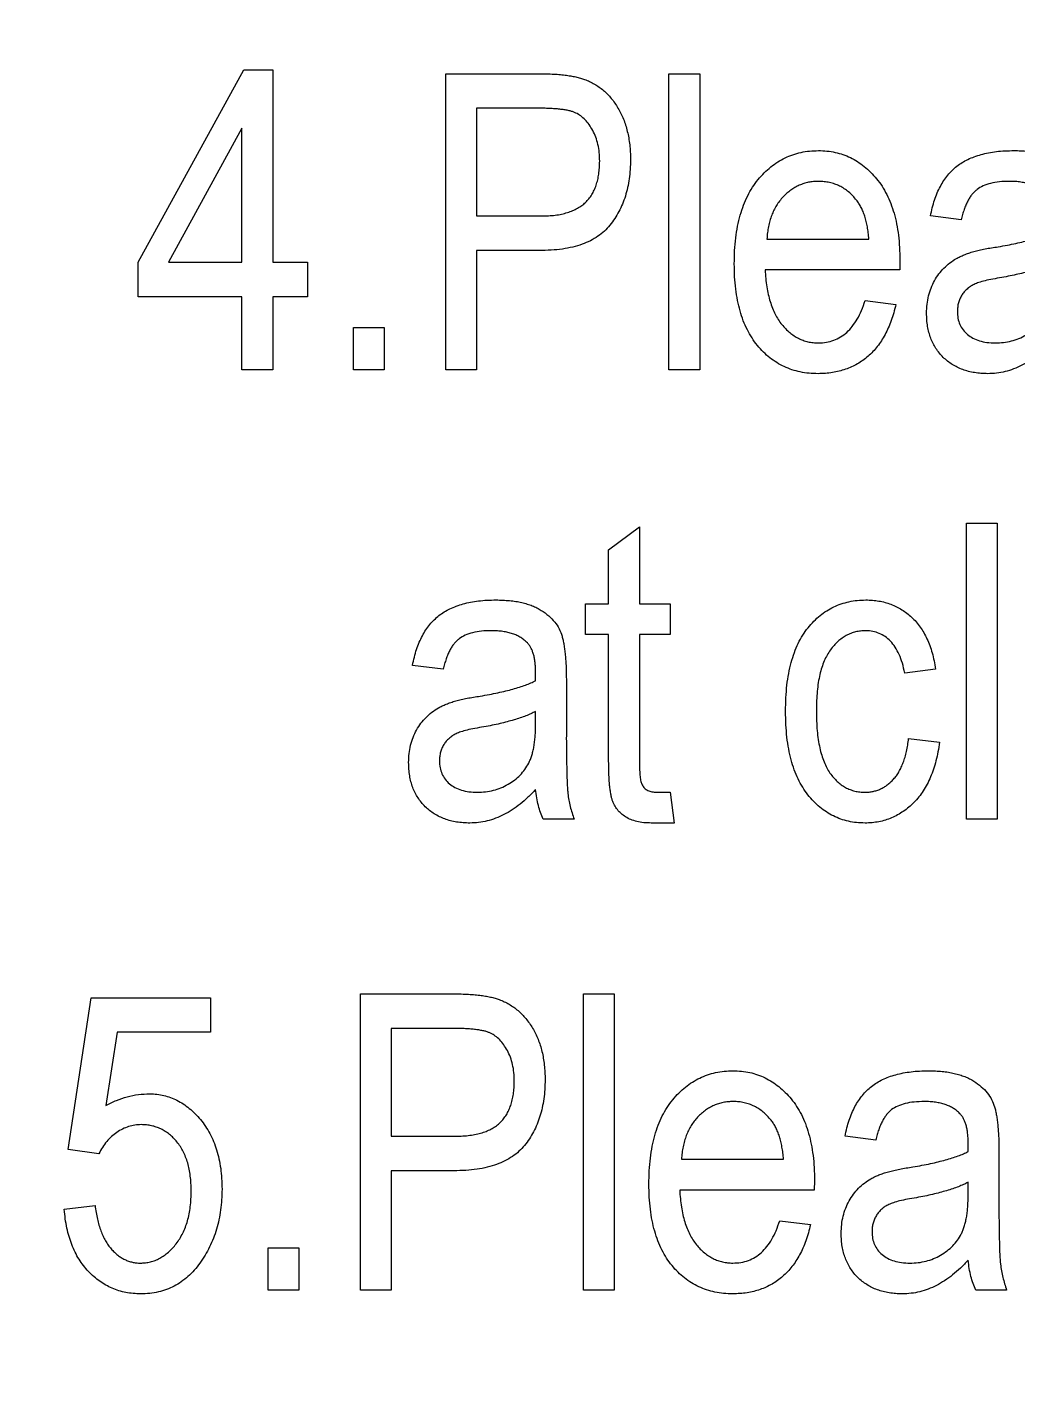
# Model space of a CAD drawing. Header units: millimetres. Extents: x -34 to 34, y -34 to 34.
# Drawn here: x -23.43 to -17.41, y -9.38 to -1.17 of the extents above; entities that cross this region are included whole.
import ezdxf

# ---------------------------------------------------------------- set-up
doc = ezdxf.new("R2010")
doc.units = ezdxf.units.MM

msp = doc.modelspace()

# ---------------------------------------------------------------- linework, layer by layer
at = {"color": 7, "linetype": 'Continuous', "lineweight": 25}
for p, q in [((-22.7523, -2.5999), (-22.1113, -1.4325)), ((-22.1113, -1.4325), (-21.9351, -1.4325)), ((-21.9351, -1.4325), (-21.9351, -2.5999)), ((-20.8844, -3.2537), (-20.8844, -1.4558)), ((-20.8844, -1.4558), (-20.3306, -1.4558)), ((-19.5302, -3.2537), (-19.5302, -1.4558)), ((-19.5302, -1.4558), (-19.3434, -1.4558)), ((-19.3434, -1.4558), (-19.3434, -3.2537)), ((-20.3102, -1.666), (-20.6976, -1.666)), ((-20.6976, -1.666), (-20.6976, -2.3197)), ((-22.1219, -1.7875), (-22.568, -2.5999)), ((-22.1219, -2.5999), (-22.1219, -1.7875)), ((-20.6976, -2.3197), (-20.3065, -2.3197)), ((-17.7557, -2.3431), (-17.9425, -2.3197)), ((-18.9352, -2.4598), (-18.3161, -2.4598)), ((-20.3182, -2.5299), (-20.6976, -2.5299)), ((-20.6976, -2.5299), (-20.6976, -3.2537)), ((-22.7523, -2.81), (-22.7523, -2.5999)), ((-22.568, -2.5999), (-22.1219, -2.5999)), ((-21.9351, -2.5999), (-21.7249, -2.5999)), ((-21.7249, -2.5999), (-21.7249, -2.81)), ((-18.1282, -2.589), (-18.1293, -2.6466)), ((-18.1293, -2.6466), (-18.9465, -2.6466)), ((-22.1219, -2.81), (-22.7523, -2.81)), ((-22.1219, -3.2537), (-22.1219, -2.81)), ((-21.7249, -2.81), (-21.9351, -2.81)), ((-21.9351, -2.81), (-21.9351, -3.2537)), ((-18.3394, -2.8334), (-18.1526, -2.8567)), ((-21.4448, -3.2537), (-21.4448, -2.9968)), ((-21.4448, -2.9968), (-21.258, -2.9968)), ((-21.258, -2.9968), (-21.258, -3.2537)), ((-21.9351, -3.2537), (-22.1219, -3.2537)), ((-21.258, -3.2537), (-21.4448, -3.2537)), ((-20.6976, -3.2537), (-20.8844, -3.2537)), ((-19.3434, -3.2537), (-19.5302, -3.2537)), ((-17.7246, -5.9815), (-17.7246, -4.1836)), ((-17.7246, -4.1836), (-17.5378, -4.1836)), ((-17.5378, -4.1836), (-17.5378, -5.9815)), ((-19.896, -4.3471), (-19.7092, -4.207)), ((-19.7092, -4.207), (-19.7092, -4.6739)), ((-19.896, -4.6739), (-19.896, -4.3471)), ((-20.0361, -4.8607), (-20.0361, -4.6739)), ((-20.0361, -4.6739), (-19.896, -4.6739)), ((-19.7092, -4.6739), (-19.5224, -4.6739)), ((-19.5224, -4.6739), (-19.5224, -4.8607)), ((-19.896, -4.8607), (-20.0361, -4.8607)), ((-19.896, -5.6075), (-19.896, -4.8607)), ((-19.5224, -4.8607), (-19.7092, -4.8607)), ((-19.7092, -4.8607), (-19.7092, -5.6349)), ((-20.9, -5.0709), (-21.0868, -5.0475)), ((-20.3396, -5.1409), (-20.3396, -5.0877)), ((-17.9114, -5.0709), (-18.0982, -5.0942)), ((-20.1528, -5.142), (-20.1528, -5.4361)), ((-20.3396, -5.4054), (-20.3396, -5.3277)), ((-18.0748, -5.4911), (-17.8881, -5.5145)), ((-19.6038, -5.818), (-19.5224, -5.818)), ((-19.5224, -5.818), (-19.4991, -6.0048)), ((-20.1062, -5.9815), (-20.2929, -5.9815)), ((-17.5378, -5.9815), (-17.7246, -5.9815)), ((-19.4991, -6.0048), (-19.6374, -6.0048)), ((-21.4027, -8.8396), (-21.4027, -7.0418)), ((-21.4027, -7.0418), (-20.8489, -7.0418)), ((-20.0485, -8.8396), (-20.0485, -7.0418)), ((-20.0485, -7.0418), (-19.8617, -7.0418)), ((-19.8617, -7.0418), (-19.8617, -8.8396)), ((-23.1772, -7.9863), (-23.0371, -7.0651)), ((-23.0371, -7.0651), (-22.3133, -7.0651)), ((-22.3133, -7.0651), (-22.3133, -7.2752)), ((-22.8806, -7.2752), (-22.948, -7.7192)), ((-22.3133, -7.2752), (-22.8806, -7.2752)), ((-20.8285, -7.2519), (-21.2159, -7.2519)), ((-21.2159, -7.2519), (-21.2159, -7.9057)), ((-21.2159, -7.9057), (-20.8248, -7.9057)), ((-18.274, -7.929), (-18.4608, -7.9057)), ((-17.7136, -7.999), (-17.7136, -7.9458)), ((-22.9904, -8.0129), (-23.1772, -7.9863)), ((-17.5269, -8.0001), (-17.5269, -8.2942)), ((-20.8365, -8.1158), (-21.2159, -8.1158)), ((-21.2159, -8.1158), (-21.2159, -8.8396)), ((-19.4535, -8.0457), (-18.8344, -8.0457)), ((-18.6465, -8.1749), (-18.6476, -8.2325)), ((-17.7136, -8.2635), (-17.7136, -8.1858)), ((-18.6476, -8.2325), (-19.4648, -8.2325)), ((-23.2005, -8.3493), (-23.0137, -8.3259)), ((-18.8577, -8.4193), (-18.6709, -8.4427)), ((-21.963, -8.8396), (-21.963, -8.5828)), ((-21.963, -8.5828), (-21.7763, -8.5828)), ((-21.7763, -8.5828), (-21.7763, -8.8396)), ((-21.7763, -8.8396), (-21.963, -8.8396)), ((-21.2159, -8.8396), (-21.4027, -8.8396)), ((-19.8617, -8.8396), (-20.0485, -8.8396)), ((-17.4802, -8.8396), (-17.6669, -8.8396))]:
    msp.add_line(p, q, dxfattribs=at)
at = {"color": 7, "linetype": 'Continuous'}
msp.add_circle((0, 0), 34, dxfattribs=at)
at = {"color": 7, "linetype": 'Continuous', "lineweight": 25}
for points, knots in [([(-20.3306, -1.4558), (-20.3148, -1.4558), (-20.2844, -1.4558), (-20.2404, -1.4579), (-20.1994, -1.4601), (-20.1618, -1.4643), (-20.1273, -1.4689), (-20.096, -1.4746), (-20.0681, -1.4819), (-20.0506, -1.4877), (-20.0424, -1.4905)], [0, 0, 0, 0, 0.162643, 0.312901, 0.453294, 0.58413, 0.70285, 0.811058, 0.910586, 1, 1, 1, 1]), ([(-20.0424, -1.4905), (-20.032, -1.4945), (-20.0111, -1.5026), (-19.9818, -1.5185), (-19.9538, -1.5365), (-19.9274, -1.5569), (-19.9029, -1.5801), (-19.8798, -1.6056), (-19.8587, -1.634), (-19.8391, -1.6645), (-19.821, -1.6969), (-19.806, -1.7317), (-19.7925, -1.768), (-19.7823, -1.8063), (-19.7736, -1.8463), (-19.7681, -1.8881), (-19.7641, -1.9318), (-19.7638, -1.9616), (-19.7637, -1.9768)], [0, 0, 0, 0, 0.056072, 0.112012, 0.167171, 0.222811, 0.27891, 0.336355, 0.395158, 0.456072, 0.518045, 0.581404, 0.645662, 0.712108, 0.780061, 0.850885, 0.92373, 1, 1, 1, 1]), ([(-19.9505, -1.9866), (-19.9509, -1.9691), (-19.9517, -1.9351), (-19.96, -1.8863), (-19.9728, -1.8412), (-19.9916, -1.8009), (-20.0136, -1.7655), (-20.0377, -1.7352), (-20.0646, -1.7114), (-20.0896, -1.6966), (-20.1116, -1.6872), (-20.1312, -1.6815), (-20.1538, -1.6769), (-20.1794, -1.673), (-20.2078, -1.6696), (-20.2393, -1.6677), (-20.2737, -1.666), (-20.2976, -1.666), (-20.3102, -1.666)], [0, 0, 0, 0, 0.09377, 0.18145, 0.264182, 0.343634, 0.418713, 0.486671, 0.549814, 0.609602, 0.641373, 0.677381, 0.718583, 0.764671, 0.815739, 0.871811, 0.933005, 1, 1, 1, 1]), ([(-19.1333, -2.6108), (-19.1329, -2.5837), (-19.1322, -2.5309), (-19.1251, -2.4543), (-19.114, -2.3826), (-19.0985, -2.3159), (-19.0779, -2.2543), (-19.0532, -2.1975), (-19.0239, -2.1455), (-18.99, -2.0988), (-18.9524, -2.0577), (-18.9125, -2.0217), (-18.8702, -1.9909), (-18.8252, -1.9662), (-18.778, -1.9465), (-18.7282, -1.9327), (-18.6761, -1.9246), (-18.6406, -1.9234), (-18.6225, -1.9228)], [0, 0, 0, 0, 0.084514, 0.164397, 0.239575, 0.310424, 0.377514, 0.441638, 0.503055, 0.562996, 0.620921, 0.676452, 0.730182, 0.783428, 0.835913, 0.88941, 0.943848, 1, 1, 1, 1]), ([(-18.6225, -1.9228), (-18.6052, -1.9233), (-18.5712, -1.9241), (-18.5212, -1.9324), (-18.4735, -1.946), (-18.4279, -1.9647), (-18.3846, -1.9888), (-18.3439, -2.0189), (-18.305, -2.0537), (-18.2686, -2.0938), (-18.2354, -2.139), (-18.2064, -2.1892), (-18.1825, -2.2445), (-18.1622, -2.3041), (-18.1473, -2.3686), (-18.1358, -2.4378), (-18.1294, -2.5119), (-18.1286, -2.5628), (-18.1282, -2.589)], [0, 0, 0, 0, 0.05571, 0.109694, 0.162658, 0.215196, 0.268175, 0.32202, 0.377796, 0.436048, 0.496318, 0.558287, 0.622502, 0.689912, 0.760814, 0.835862, 0.91572, 1, 1, 1, 1]), ([(-17.9425, -2.3197), (-17.9389, -2.303), (-17.9319, -2.2705), (-17.9186, -2.2236), (-17.9021, -2.1804), (-17.8833, -2.1407), (-17.8619, -2.1045), (-17.8383, -2.0717), (-17.8114, -2.043), (-17.7824, -2.017), (-17.7502, -1.9945), (-17.7148, -1.9752), (-17.676, -1.9593), (-17.6344, -1.9456), (-17.5893, -1.9357), (-17.5411, -1.9279), (-17.4895, -1.9236), (-17.454, -1.9231), (-17.4358, -1.9228)], [0, 0, 0, 0, 0.0716716, 0.1396575, 0.2040967, 0.2657188, 0.3238246, 0.3800588, 0.4349433, 0.4888007, 0.5430171, 0.5994176, 0.6575078, 0.7186634, 0.7830298, 0.8512299, 0.9234352, 1, 1, 1, 1]), ([(-17.4358, -1.9228), (-17.4215, -1.923), (-17.3939, -1.9235), (-17.3536, -1.9265), (-17.3157, -1.931), (-17.28, -1.9379), (-17.2469, -1.9472), (-17.2157, -1.9575), (-17.1871, -1.9703), (-17.1533, -1.9901), (-17.116, -2.0175), (-17.0787, -2.0547), (-17.0513, -2.0967), (-17.0363, -2.1348), (-17.0283, -2.1677), (-17.0227, -2.1949), (-17.0185, -2.2251), (-17.0149, -2.2578), (-17.012, -2.2932), (-17.0098, -2.3311), (-17.0088, -2.3718), (-17.0086, -2.3997), (-17.0086, -2.4142)], [0, 0, 0, 0, 0.055824, 0.108429, 0.15842, 0.205566, 0.250578, 0.293416, 0.334193, 0.373299, 0.446944, 0.515076, 0.578842, 0.641994, 0.674963, 0.711445, 0.750973, 0.794165, 0.840588, 0.890275, 0.943238, 1, 1, 1, 1]), ([(-19.7637, -1.9768), (-19.764, -1.9968), (-19.7646, -2.0358), (-19.7705, -2.0929), (-19.7804, -2.147), (-19.7938, -2.1984), (-19.8113, -2.2471), (-19.8329, -2.2928), (-19.8583, -2.3358), (-19.8872, -2.3762), (-19.9214, -2.4129), (-19.9617, -2.4443), (-20.0072, -2.4712), (-20.0587, -2.4925), (-20.1154, -2.5098), (-20.1781, -2.5215), (-20.2463, -2.5283), (-20.2936, -2.5293), (-20.3182, -2.5299)], [0, 0, 0, 0, 0.0666329, 0.1303182, 0.1914144, 0.2502217, 0.3076442, 0.3637784, 0.4189405, 0.4741774, 0.5293395, 0.5857244, 0.6441603, 0.7054842, 0.7712613, 0.8419873, 0.9179167, 1, 1, 1, 1]), ([(-20.3065, -2.3197), (-20.2917, -2.3194), (-20.2629, -2.3187), (-20.2212, -2.3153), (-20.1825, -2.3087), (-20.147, -2.2997), (-20.1146, -2.288), (-20.0852, -2.2739), (-20.0591, -2.2569), (-20.0357, -2.2375), (-20.0157, -2.2149), (-19.9978, -2.1904), (-19.9833, -2.1626), (-19.9714, -2.1323), (-19.9617, -2.0997), (-19.9554, -2.0643), (-19.9513, -2.0264), (-19.9508, -2.0002), (-19.9505, -1.9866)], [0, 0, 0, 0, 0.079332, 0.153706, 0.223583, 0.288684, 0.34954, 0.407382, 0.462364, 0.51587, 0.56925, 0.622815, 0.678057, 0.736107, 0.796367, 0.859845, 0.927813, 1, 1, 1, 1]), ([(-18.6218, -2.1096), (-18.6321, -2.1099), (-18.6526, -2.1104), (-18.6826, -2.1147), (-18.7113, -2.1228), (-18.7392, -2.1326), (-18.7654, -2.1465), (-18.791, -2.1625), (-18.815, -2.1821), (-18.8379, -2.2042), (-18.859, -2.2288), (-18.8773, -2.2558), (-18.8934, -2.2846), (-18.9071, -2.3156), (-18.9179, -2.3488), (-18.9261, -2.3841), (-18.9326, -2.4212), (-18.9343, -2.4468), (-18.9352, -2.4598)], [0, 0, 0, 0, 0.059496, 0.117439, 0.173917, 0.230546, 0.287144, 0.344361, 0.403544, 0.464857, 0.527346, 0.58921, 0.652435, 0.71661, 0.783604, 0.852624, 0.924924, 1, 1, 1, 1]), ([(-18.3912, -2.2234), (-18.3989, -2.2144), (-18.4138, -2.1967), (-18.4386, -2.1731), (-18.4656, -2.1538), (-18.4937, -2.1374), (-18.5236, -2.1251), (-18.5548, -2.1157), (-18.5878, -2.1107), (-18.6104, -2.11), (-18.6218, -2.1096)], [0, 0, 0, 0, 0.132804, 0.260544, 0.383948, 0.505265, 0.625434, 0.746635, 0.871231, 1, 1, 1, 1]), ([(-17.462, -2.1096), (-17.4828, -2.11), (-17.5215, -2.1107), (-17.5756, -2.1204), (-17.6219, -2.1351), (-17.6545, -2.1537), (-17.6761, -2.1724), (-17.691, -2.1887), (-17.7045, -2.208), (-17.7169, -2.2298), (-17.7287, -2.2541), (-17.7386, -2.2814), (-17.7483, -2.3111), (-17.7532, -2.3322), (-17.7557, -2.3431)], [0, 0, 0, 0, 0.1482586, 0.2774468, 0.3923224, 0.4942203, 0.5436381, 0.5966708, 0.6522673, 0.7115884, 0.7762706, 0.8451957, 0.9201345, 1, 1, 1, 1]), ([(-17.2453, -2.1833), (-17.2514, -2.1774), (-17.2636, -2.1655), (-17.2851, -2.1506), (-17.3089, -2.1378), (-17.3349, -2.1272), (-17.3633, -2.1191), (-17.3942, -2.114), (-17.4273, -2.11), (-17.4502, -2.1097), (-17.462, -2.1096)], [0, 0, 0, 0, 0.107542, 0.217679, 0.332152, 0.451075, 0.575251, 0.707563, 0.849518, 1, 1, 1, 1]), ([(-18.3161, -2.4598), (-18.3173, -2.447), (-18.3196, -2.4222), (-18.3252, -2.3863), (-18.3318, -2.3529), (-18.3408, -2.322), (-18.3508, -2.2936), (-18.3627, -2.2678), (-18.3755, -2.2442), (-18.3861, -2.2302), (-18.3912, -2.2234)], [0, 0, 0, 0, 0.153117, 0.296903, 0.433148, 0.55985, 0.680043, 0.79167, 0.898167, 1, 1, 1, 1]), ([(-17.531, -2.5065), (-17.5125, -2.5033), (-17.4767, -2.4972), (-17.4253, -2.4865), (-17.3776, -2.4757), (-17.3339, -2.464), (-17.2936, -2.4524), (-17.2574, -2.44), (-17.2246, -2.4275), (-17.2048, -2.4178), (-17.1954, -2.4131)], [0, 0, 0, 0, 0.161132, 0.311379, 0.450631, 0.581265, 0.699834, 0.810076, 0.909893, 1, 1, 1, 1]), ([(-17.9659, -2.91), (-17.9654, -2.8918), (-17.9644, -2.8565), (-17.9549, -2.8052), (-17.9401, -2.7569), (-17.9187, -2.7122), (-17.8922, -2.6716), (-17.8612, -2.6352), (-17.8255, -2.6037), (-17.7921, -2.5813), (-17.7625, -2.5657), (-17.7373, -2.5549), (-17.7095, -2.5447), (-17.6791, -2.5351), (-17.6459, -2.527), (-17.61, -2.5193), (-17.5715, -2.5124), (-17.5447, -2.5085), (-17.531, -2.5065)], [0, 0, 0, 0, 0.082234, 0.160067, 0.235715, 0.310162, 0.38384, 0.454974, 0.526416, 0.598714, 0.636677, 0.678142, 0.722779, 0.770713, 0.82244, 0.877675, 0.937024, 1, 1, 1, 1]), ([(-18.6244, -3.277), (-18.6429, -3.2766), (-18.6792, -3.2757), (-18.7324, -3.2674), (-18.783, -3.2541), (-18.8305, -3.2347), (-18.8755, -3.2107), (-18.918, -3.1812), (-18.9573, -3.146), (-18.994, -3.1058), (-19.0269, -3.0604), (-19.0553, -3.01), (-19.0799, -2.9552), (-19.0994, -2.8953), (-19.1147, -2.8309), (-19.1255, -2.7617), (-19.1321, -2.6878), (-19.1329, -2.637), (-19.1333, -2.6108)], [0, 0, 0, 0, 0.058734, 0.115345, 0.170494, 0.224181, 0.278063, 0.332137, 0.387914, 0.445297, 0.504439, 0.565292, 0.628705, 0.694986, 0.764829, 0.838697, 0.916978, 1, 1, 1, 1]), ([(-17.1954, -2.5999), (-17.2047, -2.6045), (-17.2241, -2.614), (-17.2552, -2.6272), (-17.2896, -2.6396), (-17.3273, -2.651), (-17.3681, -2.6629), (-17.4122, -2.6736), (-17.4594, -2.6839), (-17.4919, -2.6901), (-17.5087, -2.6933)], [0, 0, 0, 0, 0.094992, 0.197636, 0.308786, 0.428717, 0.55824, 0.696859, 0.843641, 1, 1, 1, 1]), ([(-18.9465, -2.6466), (-18.9454, -2.6644), (-18.9432, -2.6989), (-18.9364, -2.7489), (-18.9281, -2.7958), (-18.9161, -2.8389), (-18.9025, -2.8789), (-18.886, -2.9156), (-18.8672, -2.949), (-18.8454, -2.9786), (-18.8222, -3.0049), (-18.7973, -3.0276), (-18.7712, -3.0467), (-18.7441, -3.0625), (-18.7158, -3.0752), (-18.6861, -3.0839), (-18.6551, -3.0891), (-18.634, -3.0899), (-18.6233, -3.0902)], [0, 0, 0, 0, 0.087615, 0.170302, 0.248233, 0.321396, 0.390473, 0.456094, 0.518813, 0.578779, 0.636426, 0.691492, 0.744156, 0.795371, 0.845741, 0.896295, 0.947255, 1, 1, 1, 1]), ([(-17.5087, -2.6933), (-17.5274, -2.6963), (-17.5617, -2.7019), (-17.6087, -2.7114), (-17.6465, -2.7221), (-17.6765, -2.7336), (-17.7004, -2.747), (-17.7207, -2.7625), (-17.7384, -2.7804), (-17.7529, -2.801), (-17.7647, -2.8233), (-17.7733, -2.8473), (-17.7779, -2.8731), (-17.7787, -2.8908), (-17.7791, -2.8998)], [0, 0, 0, 0, 0.14934, 0.275223, 0.379381, 0.460149, 0.528661, 0.595254, 0.661259, 0.727482, 0.793768, 0.860117, 0.928629, 1, 1, 1, 1]), ([(-17.5489, -3.0902), (-17.5322, -3.0897), (-17.4992, -3.0887), (-17.4511, -3.0791), (-17.4051, -3.0643), (-17.3621, -3.043), (-17.3229, -3.0171), (-17.2885, -2.9864), (-17.2593, -2.9519), (-17.2396, -2.9195), (-17.2266, -2.8911), (-17.2182, -2.8673), (-17.2115, -2.8412), (-17.2049, -2.8131), (-17.201, -2.7824), (-17.1975, -2.7495), (-17.1959, -2.7144), (-17.1955, -2.6901), (-17.1954, -2.6776)], [0, 0, 0, 0, 0.080989, 0.159694, 0.23733, 0.314925, 0.391527, 0.46509, 0.537554, 0.610123, 0.648415, 0.689106, 0.732481, 0.779017, 0.829093, 0.882471, 0.939203, 1, 1, 1, 1]), ([(-18.1526, -2.8567), (-18.1567, -2.8736), (-18.1646, -2.9066), (-18.18, -2.9539), (-18.1974, -2.9983), (-18.2175, -3.0392), (-18.2399, -3.077), (-18.2642, -3.1119), (-18.2913, -3.1435), (-18.321, -3.1715), (-18.3524, -3.1964), (-18.3859, -3.2182), (-18.4212, -3.2364), (-18.4584, -3.251), (-18.4972, -3.2627), (-18.5379, -3.2712), (-18.5806, -3.2758), (-18.6096, -3.2766), (-18.6244, -3.277)], [0, 0, 0, 0, 0.075174, 0.14731, 0.216045, 0.281929, 0.345137, 0.40652, 0.466426, 0.525438, 0.583328, 0.640593, 0.698215, 0.755575, 0.814041, 0.873896, 0.936055, 1, 1, 1, 1]), ([(-18.6233, -3.0902), (-18.6069, -3.0895), (-18.5749, -3.0881), (-18.5289, -3.0756), (-18.4868, -3.0552), (-18.4487, -3.0266), (-18.4149, -2.9897), (-18.3854, -2.9448), (-18.3593, -2.8923), (-18.3462, -2.8536), (-18.3394, -2.8334)], [0, 0, 0, 0, 0.118665, 0.231916, 0.342835, 0.456337, 0.575618, 0.704131, 0.845043, 1, 1, 1, 1]), ([(-17.5945, -3.277), (-17.6082, -3.2768), (-17.6351, -3.2763), (-17.6744, -3.2713), (-17.7116, -3.264), (-17.7465, -3.2527), (-17.7796, -3.2391), (-17.8103, -3.2217), (-17.8391, -3.2016), (-17.8652, -3.1782), (-17.889, -3.1524), (-17.9095, -3.124), (-17.9271, -3.0937), (-17.9414, -3.061), (-17.9522, -3.0262), (-17.9604, -2.9894), (-17.9651, -2.9504), (-17.9656, -2.9236), (-17.9659, -2.91)], [0, 0, 0, 0, 0.069938, 0.136607, 0.20102, 0.262641, 0.323067, 0.382603, 0.441637, 0.501221, 0.560761, 0.619651, 0.678956, 0.739059, 0.800679, 0.864011, 0.930681, 1, 1, 1, 1]), ([(-17.7791, -2.8998), (-17.7785, -2.9136), (-17.7775, -2.9403), (-17.7649, -2.9779), (-17.7459, -3.0115), (-17.7186, -3.0399), (-17.6847, -3.0627), (-17.6443, -3.0786), (-17.5985, -3.0886), (-17.5659, -3.0897), (-17.5489, -3.0902)], [0, 0, 0, 0, 0.122874, 0.236599, 0.349183, 0.464109, 0.584274, 0.71059, 0.848047, 1, 1, 1, 1]), ([(-17.1954, -3.0734), (-17.2107, -3.0895), (-17.2404, -3.1207), (-17.2881, -3.1622), (-17.3368, -3.1975), (-17.3864, -3.2265), (-17.4371, -3.2489), (-17.4886, -3.2653), (-17.5412, -3.275), (-17.5767, -3.2763), (-17.5945, -3.277)], [0, 0, 0, 0, 0.1441924, 0.2803294, 0.40997, 0.5342777, 0.6535277, 0.7695142, 0.8843885, 1, 1, 1, 1]), ([(-21.0868, -5.0475), (-21.0832, -5.0308), (-21.0762, -4.9983), (-21.0629, -4.9514), (-21.0463, -4.9082), (-21.0276, -4.8685), (-21.0062, -4.8323), (-20.9826, -4.7995), (-20.9557, -4.7708), (-20.9267, -4.7448), (-20.8945, -4.7223), (-20.8591, -4.703), (-20.8203, -4.6871), (-20.7787, -4.6734), (-20.7335, -4.6635), (-20.6854, -4.6557), (-20.6338, -4.6514), (-20.5983, -4.6509), (-20.58, -4.6506)], [0, 0, 0, 0, 0.071672, 0.139658, 0.204097, 0.265719, 0.323825, 0.380059, 0.434943, 0.488801, 0.543017, 0.599418, 0.657508, 0.718663, 0.78303, 0.85123, 0.923435, 1, 1, 1, 1]), ([(-20.58, -4.6506), (-20.5658, -4.6508), (-20.5382, -4.6513), (-20.4979, -4.6543), (-20.4599, -4.6588), (-20.4243, -4.6657), (-20.3912, -4.675), (-20.36, -4.6853), (-20.3314, -4.6981), (-20.2975, -4.7179), (-20.2603, -4.7453), (-20.223, -4.7825), (-20.1956, -4.8245), (-20.1806, -4.8626), (-20.1726, -4.8955), (-20.167, -4.9227), (-20.1628, -4.9529), (-20.1592, -4.9856), (-20.1563, -5.021), (-20.154, -5.0589), (-20.1531, -5.0996), (-20.1529, -5.1275), (-20.1528, -5.142)], [0, 0, 0, 0, 0.055824, 0.108429, 0.15842, 0.205566, 0.250578, 0.293416, 0.334193, 0.373299, 0.446944, 0.515076, 0.578842, 0.641994, 0.674963, 0.711445, 0.750973, 0.794165, 0.840588, 0.890275, 0.943238, 1, 1, 1, 1]), ([(-18.822, -5.3266), (-18.8216, -5.2992), (-18.8207, -5.2462), (-18.8147, -5.1694), (-18.8037, -5.098), (-18.7888, -5.0318), (-18.7701, -4.9706), (-18.7468, -4.9148), (-18.7189, -4.8643), (-18.6867, -4.8194), (-18.6513, -4.7797), (-18.6136, -4.745), (-18.5731, -4.7159), (-18.5302, -4.6921), (-18.4848, -4.6733), (-18.4368, -4.6603), (-18.3867, -4.6519), (-18.3524, -4.651), (-18.335, -4.6506)], [0, 0, 0, 0, 0.087515, 0.169433, 0.246144, 0.318303, 0.38631, 0.450435, 0.51135, 0.570154, 0.626887, 0.681105, 0.733762, 0.785802, 0.837934, 0.890383, 0.944333, 1, 1, 1, 1]), ([(-18.335, -4.6506), (-18.3214, -4.6508), (-18.2948, -4.6512), (-18.2558, -4.6567), (-18.2183, -4.6644), (-18.1828, -4.6764), (-18.1485, -4.6908), (-18.1162, -4.7093), (-18.0851, -4.7305), (-18.0561, -4.7553), (-18.0288, -4.7832), (-18.0041, -4.8146), (-17.982, -4.8493), (-17.9628, -4.8872), (-17.946, -4.9285), (-17.9314, -4.9728), (-17.9197, -5.0207), (-17.9142, -5.0538), (-17.9114, -5.0709)], [0, 0, 0, 0, 0.061523, 0.121295, 0.179092, 0.235668, 0.291744, 0.348287, 0.404828, 0.462985, 0.52174, 0.582467, 0.644236, 0.708891, 0.775956, 0.847071, 0.921227, 1, 1, 1, 1]), ([(-20.6063, -4.8374), (-20.627, -4.8378), (-20.6658, -4.8385), (-20.7199, -4.8482), (-20.7661, -4.8629), (-20.7988, -4.8815), (-20.8204, -4.9002), (-20.8353, -4.9165), (-20.8488, -4.9358), (-20.8612, -4.9576), (-20.8729, -4.9819), (-20.8829, -5.0092), (-20.8926, -5.0389), (-20.8975, -5.06), (-20.9, -5.0709)], [0, 0, 0, 0, 0.148259, 0.277447, 0.392322, 0.49422, 0.543638, 0.596671, 0.652267, 0.711588, 0.776271, 0.845196, 0.920134, 1, 1, 1, 1]), ([(-20.3896, -4.9111), (-20.3957, -4.9052), (-20.4079, -4.8933), (-20.4294, -4.8784), (-20.4532, -4.8656), (-20.4792, -4.855), (-20.5076, -4.8469), (-20.5384, -4.8418), (-20.5716, -4.8378), (-20.5945, -4.8375), (-20.6063, -4.8374)], [0, 0, 0, 0, 0.107542, 0.217679, 0.332152, 0.451075, 0.575251, 0.707563, 0.849518, 1, 1, 1, 1]), ([(-18.3346, -4.8374), (-18.3452, -4.8377), (-18.3661, -4.8384), (-18.3967, -4.8441), (-18.4259, -4.8531), (-18.4537, -4.8662), (-18.48, -4.8827), (-18.5051, -4.9026), (-18.5288, -4.9263), (-18.5506, -4.954), (-18.5711, -4.985), (-18.5879, -5.0209), (-18.6032, -5.0607), (-18.6143, -5.1051), (-18.6241, -5.1534), (-18.6303, -5.2061), (-18.6344, -5.2631), (-18.6349, -5.3025), (-18.6352, -5.323)], [0, 0, 0, 0, 0.049725, 0.097853, 0.145678, 0.192905, 0.241353, 0.2909, 0.343353, 0.398158, 0.455928, 0.517432, 0.583883, 0.6553, 0.732068, 0.814875, 0.904111, 1, 1, 1, 1]), ([(-18.0982, -5.0942), (-18.1027, -5.0739), (-18.1113, -5.0355), (-18.1306, -4.9826), (-18.1546, -4.9377), (-18.1837, -4.9011), (-18.2164, -4.8722), (-18.2531, -4.8523), (-18.2928, -4.8396), (-18.3205, -4.8381), (-18.3346, -4.8374)], [0, 0, 0, 0, 0.163616, 0.309547, 0.441434, 0.56263, 0.675242, 0.78231, 0.889456, 1, 1, 1, 1]), ([(-20.3396, -5.0877), (-20.3397, -5.0776), (-20.3399, -5.0582), (-20.3427, -5.0303), (-20.3461, -5.0046), (-20.3514, -4.9812), (-20.3589, -4.9604), (-20.3671, -4.9415), (-20.3773, -4.9249), (-20.3856, -4.9156), (-20.3896, -4.9111)], [0, 0, 0, 0, 0.1612672, 0.3095156, 0.4468651, 0.5745484, 0.6918837, 0.8005549, 0.9035028, 1, 1, 1, 1]), ([(-20.6753, -5.2343), (-20.6568, -5.2311), (-20.621, -5.225), (-20.5696, -5.2143), (-20.5219, -5.2035), (-20.4781, -5.1918), (-20.4379, -5.1802), (-20.4016, -5.1678), (-20.3689, -5.1553), (-20.3491, -5.1456), (-20.3396, -5.1409)], [0, 0, 0, 0, 0.161132, 0.311379, 0.450631, 0.581265, 0.699834, 0.810076, 0.909893, 1, 1, 1, 1]), ([(-21.1101, -5.6378), (-21.1096, -5.6196), (-21.1087, -5.5843), (-21.0991, -5.533), (-21.0844, -5.4847), (-21.063, -5.44), (-21.0365, -5.3994), (-21.0054, -5.363), (-20.9698, -5.3315), (-20.9364, -5.3091), (-20.9067, -5.2935), (-20.8816, -5.2827), (-20.8538, -5.2725), (-20.8234, -5.2629), (-20.7902, -5.2548), (-20.7543, -5.2471), (-20.7157, -5.2402), (-20.689, -5.2363), (-20.6753, -5.2343)], [0, 0, 0, 0, 0.082234, 0.160067, 0.235715, 0.310162, 0.38384, 0.454974, 0.526416, 0.598714, 0.636677, 0.678142, 0.722779, 0.770713, 0.82244, 0.877675, 0.937024, 1, 1, 1, 1]), ([(-20.3396, -5.3277), (-20.349, -5.3323), (-20.3684, -5.3418), (-20.3995, -5.355), (-20.4338, -5.3674), (-20.4716, -5.3788), (-20.5123, -5.3907), (-20.5564, -5.4014), (-20.6037, -5.4116), (-20.6362, -5.4179), (-20.653, -5.4211)], [0, 0, 0, 0, 0.094992, 0.197636, 0.308786, 0.428717, 0.55824, 0.696859, 0.843641, 1, 1, 1, 1]), ([(-18.3397, -6.0048), (-18.3569, -6.0044), (-18.3907, -6.0035), (-18.4402, -5.9952), (-18.4874, -5.9817), (-18.5321, -5.9625), (-18.5746, -5.9384), (-18.6149, -5.9089), (-18.6523, -5.8736), (-18.6876, -5.8334), (-18.7192, -5.7877), (-18.7472, -5.737), (-18.7703, -5.681), (-18.7893, -5.6199), (-18.8042, -5.5538), (-18.8145, -5.4825), (-18.8207, -5.4062), (-18.8216, -5.3537), (-18.822, -5.3266)], [0, 0, 0, 0, 0.0550722, 0.1084307, 0.1604081, 0.2121434, 0.2642071, 0.3169518, 0.3718788, 0.4288337, 0.4882447, 0.5497028, 0.6143999, 0.6822598, 0.7546572, 0.8315638, 0.9129757, 1, 1, 1, 1]), ([(-18.6352, -5.323), (-18.6349, -5.344), (-18.6342, -5.3845), (-18.6308, -5.4431), (-18.6242, -5.4972), (-18.6152, -5.547), (-18.6037, -5.5923), (-18.5895, -5.6331), (-18.5729, -5.6694), (-18.5533, -5.7011), (-18.5317, -5.7286), (-18.5087, -5.7524), (-18.4844, -5.7729), (-18.4583, -5.7893), (-18.4308, -5.8022), (-18.4018, -5.8113), (-18.3714, -5.8171), (-18.3507, -5.8177), (-18.3401, -5.818)], [0, 0, 0, 0, 0.097839, 0.188479, 0.272774, 0.350956, 0.423362, 0.489882, 0.551603, 0.608719, 0.662672, 0.713852, 0.762427, 0.809954, 0.856748, 0.903598, 0.950729, 1, 1, 1, 1]), ([(-20.6931, -5.818), (-20.6764, -5.8175), (-20.6435, -5.8165), (-20.5953, -5.8069), (-20.5493, -5.7921), (-20.5064, -5.7708), (-20.4671, -5.7449), (-20.4328, -5.7142), (-20.4036, -5.6797), (-20.3839, -5.6473), (-20.3708, -5.6189), (-20.3624, -5.5951), (-20.3558, -5.569), (-20.3492, -5.5409), (-20.3453, -5.5102), (-20.3418, -5.4773), (-20.3401, -5.4422), (-20.3398, -5.4179), (-20.3396, -5.4054)], [0, 0, 0, 0, 0.080989, 0.159694, 0.23733, 0.314925, 0.391527, 0.46509, 0.537554, 0.610123, 0.648415, 0.689106, 0.732481, 0.779017, 0.829093, 0.882471, 0.939203, 1, 1, 1, 1]), ([(-20.653, -5.4211), (-20.6716, -5.4241), (-20.706, -5.4297), (-20.753, -5.4392), (-20.7908, -5.4499), (-20.8208, -5.4614), (-20.8447, -5.4748), (-20.8649, -5.4903), (-20.8827, -5.5082), (-20.8972, -5.5288), (-20.9089, -5.5511), (-20.9175, -5.5751), (-20.9221, -5.6009), (-20.9229, -5.6186), (-20.9233, -5.6276)], [0, 0, 0, 0, 0.14934, 0.275223, 0.379381, 0.460149, 0.528661, 0.595254, 0.661259, 0.727482, 0.793768, 0.860117, 0.928629, 1, 1, 1, 1]), ([(-20.1528, -5.4361), (-20.1529, -5.4606), (-20.1531, -5.5073), (-20.1521, -5.5738), (-20.1516, -5.6332), (-20.1503, -5.6855), (-20.1496, -5.7306), (-20.1475, -5.7685), (-20.1459, -5.7993), (-20.1418, -5.8441), (-20.1309, -5.9049), (-20.1144, -5.956), (-20.1062, -5.9815)], [0, 0, 0, 0, 0.133924, 0.254596, 0.362671, 0.4575, 0.539735, 0.608765, 0.664555, 0.707833, 0.854007, 1, 1, 1, 1]), ([(-18.3401, -5.818), (-18.3318, -5.8179), (-18.3153, -5.8176), (-18.2912, -5.8132), (-18.2677, -5.8073), (-18.2455, -5.7983), (-18.2239, -5.7874), (-18.204, -5.7732), (-18.1845, -5.7571), (-18.1658, -5.7386), (-18.1486, -5.7172), (-18.1328, -5.6931), (-18.1192, -5.6659), (-18.1067, -5.6363), (-18.0961, -5.604), (-18.0875, -5.5688), (-18.0802, -5.5309), (-18.0767, -5.5047), (-18.0748, -5.4911)], [0, 0, 0, 0, 0.053426, 0.105945, 0.157921, 0.209374, 0.260628, 0.3131, 0.367168, 0.423779, 0.482375, 0.544204, 0.609498, 0.67845, 0.751177, 0.828847, 0.911974, 1, 1, 1, 1]), ([(-17.8881, -5.5145), (-17.8908, -5.5339), (-17.8963, -5.5716), (-17.9085, -5.6262), (-17.9232, -5.6772), (-17.9413, -5.7248), (-17.9619, -5.7687), (-17.9854, -5.8094), (-18.012, -5.8463), (-18.0417, -5.8795), (-18.0732, -5.9091), (-18.1069, -5.9344), (-18.1416, -5.9564), (-18.1783, -5.974), (-18.2163, -5.9882), (-18.2562, -5.9972), (-18.2974, -6.0041), (-18.3254, -6.0046), (-18.3397, -6.0048)], [0, 0, 0, 0, 0.079902, 0.155663, 0.228083, 0.296587, 0.362986, 0.426164, 0.488029, 0.548508, 0.607519, 0.664212, 0.720412, 0.775031, 0.829998, 0.885627, 0.941864, 1, 1, 1, 1]), ([(-20.7387, -6.0048), (-20.7525, -6.0046), (-20.7794, -6.0041), (-20.8186, -5.9991), (-20.8559, -5.9918), (-20.8908, -5.9805), (-20.9239, -5.9669), (-20.9546, -5.9495), (-20.9833, -5.9294), (-21.0095, -5.906), (-21.0333, -5.8802), (-21.0537, -5.8518), (-21.0714, -5.8215), (-21.0857, -5.7888), (-21.0965, -5.754), (-21.1047, -5.7172), (-21.1094, -5.6782), (-21.1099, -5.6514), (-21.1101, -5.6378)], [0, 0, 0, 0, 0.0699376, 0.1366069, 0.2010202, 0.2626408, 0.323067, 0.3826035, 0.4416366, 0.5012213, 0.560761, 0.6196513, 0.678956, 0.7390585, 0.8006791, 0.8640112, 0.9306805, 1, 1, 1, 1]), ([(-20.9233, -5.6276), (-20.9228, -5.6414), (-20.9217, -5.6681), (-20.9092, -5.7057), (-20.8902, -5.7393), (-20.8629, -5.7677), (-20.8289, -5.7905), (-20.7886, -5.8064), (-20.7428, -5.8164), (-20.7102, -5.8175), (-20.6931, -5.818)], [0, 0, 0, 0, 0.122874, 0.236599, 0.349183, 0.464109, 0.584274, 0.71059, 0.848047, 1, 1, 1, 1]), ([(-19.6374, -6.0048), (-19.6527, -6.0045), (-19.6821, -6.004), (-19.7236, -5.9962), (-19.761, -5.9855), (-19.7932, -5.9687), (-19.8204, -5.948), (-19.8436, -5.9242), (-19.8615, -5.8962), (-19.8732, -5.8702), (-19.8798, -5.846), (-19.8839, -5.8237), (-19.8881, -5.7975), (-19.8906, -5.7671), (-19.8935, -5.7329), (-19.8946, -5.6947), (-19.8959, -5.6525), (-19.896, -5.623), (-19.896, -5.6075)], [0, 0, 0, 0, 0.082978, 0.158466, 0.227964, 0.292396, 0.353441, 0.412531, 0.471462, 0.531841, 0.565997, 0.606892, 0.654804, 0.709656, 0.771661, 0.840124, 0.916455, 1, 1, 1, 1]), ([(-19.7092, -5.6349), (-19.709, -5.6512), (-19.7087, -5.6807), (-19.7059, -5.72), (-19.7018, -5.7503), (-19.6955, -5.7664), (-19.6928, -5.7731)], [0, 0, 0, 0, 0.349051, 0.631075, 0.845143, 1, 1, 1, 1]), ([(-20.3396, -5.8012), (-20.3549, -5.8173), (-20.3847, -5.8485), (-20.4324, -5.89), (-20.4811, -5.9253), (-20.5307, -5.9543), (-20.5814, -5.9767), (-20.6329, -5.9931), (-20.6855, -6.0028), (-20.721, -6.0041), (-20.7387, -6.0048)], [0, 0, 0, 0, 0.1441924, 0.2803294, 0.40997, 0.5342777, 0.6535277, 0.7695142, 0.8843885, 1, 1, 1, 1]), ([(-20.2929, -5.9815), (-20.2987, -5.9683), (-20.3105, -5.9414), (-20.3233, -5.8977), (-20.3336, -5.8508), (-20.3376, -5.8181), (-20.3396, -5.8012)], [0, 0, 0, 0, 0.230051, 0.470725, 0.728244, 1, 1, 1, 1]), ([(-19.6928, -5.7731), (-19.6884, -5.7801), (-19.6796, -5.7939), (-19.6583, -5.8081), (-19.6327, -5.8166), (-19.6138, -5.8175), (-19.6038, -5.818)], [0, 0, 0, 0, 0.2338204, 0.4635667, 0.7133339, 1, 1, 1, 1]), ([(-20.8489, -7.0418), (-20.8331, -7.0417), (-20.8027, -7.0417), (-20.7586, -7.0439), (-20.7177, -7.0461), (-20.68, -7.0502), (-20.6456, -7.0548), (-20.6143, -7.0606), (-20.5863, -7.0678), (-20.5689, -7.0737), (-20.5607, -7.0764)], [0, 0, 0, 0, 0.162643, 0.312901, 0.453294, 0.58413, 0.70285, 0.811058, 0.910586, 1, 1, 1, 1]), ([(-20.5607, -7.0764), (-20.5502, -7.0805), (-20.5294, -7.0885), (-20.5, -7.1045), (-20.472, -7.1224), (-20.4457, -7.1428), (-20.4212, -7.1661), (-20.3981, -7.1916), (-20.3769, -7.2199), (-20.3574, -7.2504), (-20.3393, -7.2829), (-20.3243, -7.3176), (-20.3108, -7.3539), (-20.3005, -7.3922), (-20.2919, -7.4322), (-20.2864, -7.4741), (-20.2824, -7.5178), (-20.2821, -7.5475), (-20.282, -7.5627)], [0, 0, 0, 0, 0.056072, 0.112012, 0.167171, 0.222811, 0.27891, 0.336355, 0.395158, 0.456072, 0.518045, 0.581404, 0.645662, 0.712108, 0.780061, 0.850885, 0.92373, 1, 1, 1, 1]), ([(-20.4687, -7.5726), (-20.4692, -7.555), (-20.47, -7.5211), (-20.4783, -7.4722), (-20.4911, -7.4272), (-20.5099, -7.3868), (-20.5319, -7.3514), (-20.556, -7.3211), (-20.5829, -7.2974), (-20.6079, -7.2825), (-20.6299, -7.2732), (-20.6495, -7.2674), (-20.6721, -7.2629), (-20.6977, -7.2589), (-20.7261, -7.2556), (-20.7575, -7.2536), (-20.792, -7.252), (-20.8159, -7.2519), (-20.8285, -7.2519)], [0, 0, 0, 0, 0.09377, 0.18145, 0.264182, 0.343634, 0.418713, 0.486671, 0.549814, 0.609602, 0.641373, 0.677381, 0.718583, 0.764671, 0.815739, 0.871811, 0.933005, 1, 1, 1, 1]), ([(-19.6516, -8.1968), (-19.6512, -8.1696), (-19.6505, -8.1169), (-19.6434, -8.0402), (-19.6322, -7.9685), (-19.6168, -7.9018), (-19.5962, -7.8402), (-19.5715, -7.7834), (-19.5422, -7.7314), (-19.5083, -7.6848), (-19.4707, -7.6436), (-19.4308, -7.6076), (-19.3885, -7.5768), (-19.3435, -7.5522), (-19.2963, -7.5324), (-19.2465, -7.5186), (-19.1943, -7.5105), (-19.1588, -7.5093), (-19.1408, -7.5087)], [0, 0, 0, 0, 0.084514, 0.164397, 0.239575, 0.310424, 0.377514, 0.441638, 0.503055, 0.562996, 0.620921, 0.676452, 0.730182, 0.783428, 0.835913, 0.88941, 0.943848, 1, 1, 1, 1]), ([(-19.1408, -7.5087), (-19.1235, -7.5092), (-19.0894, -7.5101), (-19.0395, -7.5183), (-18.9918, -7.5319), (-18.9462, -7.5506), (-18.9029, -7.5748), (-18.8622, -7.6048), (-18.8233, -7.6396), (-18.7869, -7.6797), (-18.7537, -7.7249), (-18.7247, -7.7752), (-18.7008, -7.8304), (-18.6805, -7.89), (-18.6656, -7.9546), (-18.6541, -8.0238), (-18.6477, -8.0978), (-18.6469, -8.1487), (-18.6465, -8.1749)], [0, 0, 0, 0, 0.05571, 0.109694, 0.162658, 0.215196, 0.268175, 0.32202, 0.377796, 0.436048, 0.496318, 0.558287, 0.622502, 0.689912, 0.760814, 0.835862, 0.91572, 1, 1, 1, 1]), ([(-18.4608, -7.9057), (-18.4572, -7.889), (-18.4502, -7.8564), (-18.4369, -7.8096), (-18.4204, -7.7663), (-18.4016, -7.7266), (-18.3802, -7.6905), (-18.3566, -7.6576), (-18.3297, -7.6289), (-18.3007, -7.6029), (-18.2685, -7.5804), (-18.2331, -7.5611), (-18.1943, -7.5452), (-18.1527, -7.5315), (-18.1075, -7.5216), (-18.0594, -7.5138), (-18.0078, -7.5095), (-17.9723, -7.509), (-17.9541, -7.5087)], [0, 0, 0, 0, 0.071672, 0.139658, 0.204097, 0.265719, 0.323825, 0.380059, 0.434943, 0.488801, 0.543017, 0.599418, 0.657508, 0.718663, 0.78303, 0.85123, 0.923435, 1, 1, 1, 1]), ([(-17.9541, -7.5087), (-17.9398, -7.509), (-17.9122, -7.5094), (-17.8719, -7.5124), (-17.834, -7.5169), (-17.7983, -7.5238), (-17.7652, -7.5331), (-17.734, -7.5434), (-17.7054, -7.5562), (-17.6715, -7.576), (-17.6343, -7.6035), (-17.597, -7.6406), (-17.5696, -7.6826), (-17.5546, -7.7208), (-17.5466, -7.7536), (-17.541, -7.7809), (-17.5368, -7.811), (-17.5332, -7.8437), (-17.5303, -7.8791), (-17.528, -7.9171), (-17.5271, -7.9577), (-17.5269, -7.9857), (-17.5269, -8.0001)], [0, 0, 0, 0, 0.055824, 0.108429, 0.15842, 0.205566, 0.250578, 0.293416, 0.334193, 0.373299, 0.446944, 0.515076, 0.578842, 0.641994, 0.674963, 0.711445, 0.750973, 0.794165, 0.840588, 0.890275, 0.943238, 1, 1, 1, 1]), ([(-20.282, -7.5627), (-20.2823, -7.5827), (-20.2829, -7.6217), (-20.2888, -7.6788), (-20.2987, -7.7329), (-20.3121, -7.7844), (-20.3296, -7.833), (-20.3512, -7.8788), (-20.3766, -7.9218), (-20.4055, -7.9621), (-20.4397, -7.9988), (-20.4799, -8.0302), (-20.5255, -8.0571), (-20.5769, -8.0785), (-20.6337, -8.0957), (-20.6963, -8.1075), (-20.7646, -8.1143), (-20.8119, -8.1153), (-20.8365, -8.1158)], [0, 0, 0, 0, 0.066633, 0.130318, 0.191414, 0.250222, 0.307644, 0.363778, 0.418941, 0.474177, 0.529339, 0.585724, 0.64416, 0.705484, 0.771261, 0.841987, 0.917917, 1, 1, 1, 1]), ([(-20.8248, -7.9057), (-20.81, -7.9053), (-20.7812, -7.9047), (-20.7395, -7.9012), (-20.7008, -7.8947), (-20.6652, -7.8857), (-20.6329, -7.8739), (-20.6035, -7.8598), (-20.5773, -7.8428), (-20.554, -7.8234), (-20.534, -7.8009), (-20.5161, -7.7763), (-20.5016, -7.7485), (-20.4897, -7.7183), (-20.48, -7.6856), (-20.4737, -7.6502), (-20.4696, -7.6123), (-20.469, -7.5861), (-20.4687, -7.5726)], [0, 0, 0, 0, 0.079332, 0.153706, 0.223583, 0.288684, 0.34954, 0.407382, 0.462364, 0.51587, 0.56925, 0.622815, 0.678057, 0.736107, 0.796367, 0.859845, 0.927813, 1, 1, 1, 1]), ([(-22.948, -7.7192), (-22.927, -7.7085), (-22.8854, -7.6872), (-22.8191, -7.665), (-22.751, -7.6513), (-22.7049, -7.6497), (-22.6817, -7.6488)], [0, 0, 0, 0, 0.254405, 0.503488, 0.750493, 1, 1, 1, 1]), ([(-22.6817, -7.6488), (-22.6672, -7.6493), (-22.6384, -7.6503), (-22.596, -7.6579), (-22.5551, -7.6699), (-22.5157, -7.6873), (-22.4779, -7.7096), (-22.4413, -7.7367), (-22.4062, -7.7684), (-22.3734, -7.8053), (-22.3427, -7.8458), (-22.316, -7.8903), (-22.2932, -7.9382), (-22.2752, -7.9897), (-22.2604, -8.0442), (-22.2504, -8.1023), (-22.2446, -8.1638), (-22.2437, -8.2059), (-22.2432, -8.2274)], [0, 0, 0, 0, 0.053814, 0.106953, 0.15923, 0.211988, 0.266417, 0.321946, 0.380432, 0.441804, 0.505005, 0.5688, 0.634227, 0.701337, 0.770983, 0.843866, 0.92005, 1, 1, 1, 1]), ([(-19.1401, -7.6955), (-19.1504, -7.6958), (-19.1709, -7.6964), (-19.2009, -7.7007), (-19.2296, -7.7087), (-19.2575, -7.7186), (-19.2837, -7.7325), (-19.3093, -7.7485), (-19.3333, -7.768), (-19.3562, -7.7902), (-19.3773, -7.8147), (-19.3956, -7.8418), (-19.4117, -7.8705), (-19.4253, -7.9015), (-19.4362, -7.9347), (-19.4444, -7.97), (-19.4509, -8.0071), (-19.4526, -8.0327), (-19.4535, -8.0457)], [0, 0, 0, 0, 0.059496, 0.117439, 0.173917, 0.230546, 0.287144, 0.344361, 0.403544, 0.464857, 0.527346, 0.58921, 0.652435, 0.71661, 0.783604, 0.852624, 0.924924, 1, 1, 1, 1]), ([(-18.9095, -7.8093), (-18.9171, -7.8003), (-18.9321, -7.7826), (-18.9569, -7.759), (-18.9839, -7.7397), (-19.012, -7.7234), (-19.0419, -7.711), (-19.0731, -7.7016), (-19.1061, -7.6967), (-19.1286, -7.6959), (-19.1401, -7.6955)], [0, 0, 0, 0, 0.132804, 0.260544, 0.383948, 0.505265, 0.625434, 0.746635, 0.871231, 1, 1, 1, 1]), ([(-17.9803, -7.6955), (-18.001, -7.6959), (-18.0398, -7.6966), (-18.0939, -7.7064), (-18.1401, -7.721), (-18.1728, -7.7396), (-18.1944, -7.7583), (-18.2093, -7.7747), (-18.2228, -7.7939), (-18.2352, -7.8157), (-18.2469, -7.84), (-18.2569, -7.8674), (-18.2666, -7.8971), (-18.2715, -7.9181), (-18.274, -7.929)], [0, 0, 0, 0, 0.148259, 0.277447, 0.392322, 0.49422, 0.543638, 0.596671, 0.652267, 0.711588, 0.776271, 0.845196, 0.920134, 1, 1, 1, 1]), ([(-17.7636, -7.7692), (-17.7697, -7.7633), (-17.7819, -7.7514), (-17.8034, -7.7365), (-17.8272, -7.7238), (-17.8532, -7.7131), (-17.8816, -7.705), (-17.9124, -7.6999), (-17.9456, -7.696), (-17.9685, -7.6957), (-17.9803, -7.6955)], [0, 0, 0, 0, 0.107542, 0.217679, 0.332152, 0.451075, 0.575251, 0.707563, 0.849518, 1, 1, 1, 1]), ([(-17.7136, -7.9458), (-17.7137, -7.9357), (-17.7139, -7.9163), (-17.7167, -7.8884), (-17.7201, -7.8628), (-17.7254, -7.8394), (-17.7329, -7.8185), (-17.7412, -7.7996), (-17.7513, -7.783), (-17.7596, -7.7737), (-17.7636, -7.7692)], [0, 0, 0, 0, 0.161267, 0.309516, 0.446865, 0.574548, 0.691884, 0.800555, 0.903503, 1, 1, 1, 1]), ([(-22.7339, -7.8356), (-22.7468, -7.8362), (-22.7726, -7.8373), (-22.8108, -7.8464), (-22.8474, -7.8616), (-22.8824, -7.882), (-22.915, -7.9075), (-22.9439, -7.9383), (-22.9698, -7.9734), (-22.9834, -7.9996), (-22.9904, -8.0129)], [0, 0, 0, 0, 0.117922, 0.235243, 0.355137, 0.478426, 0.604034, 0.731147, 0.862946, 1, 1, 1, 1]), ([(-22.43, -8.2376), (-22.4303, -8.2222), (-22.4309, -8.1921), (-22.435, -8.1482), (-22.4413, -8.1069), (-22.4508, -8.0683), (-22.4634, -8.0326), (-22.4777, -7.9991), (-22.4954, -7.9685), (-22.5159, -7.941), (-22.5379, -7.9161), (-22.5619, -7.8948), (-22.5871, -7.8766), (-22.6136, -7.8611), (-22.6419, -7.8502), (-22.6712, -7.8414), (-22.7021, -7.8368), (-22.7232, -7.836), (-22.7339, -7.8356)], [0, 0, 0, 0, 0.082003, 0.159772, 0.233618, 0.303428, 0.370373, 0.434524, 0.496402, 0.557327, 0.616283, 0.672504, 0.727497, 0.780969, 0.834539, 0.88826, 0.943116, 1, 1, 1, 1]), ([(-18.8344, -8.0457), (-18.8356, -8.033), (-18.8379, -8.0082), (-18.8435, -7.9723), (-18.8501, -7.9388), (-18.8591, -7.9079), (-18.869, -7.8795), (-18.881, -7.8537), (-18.8938, -7.8301), (-18.9044, -7.8162), (-18.9095, -7.8093)], [0, 0, 0, 0, 0.153117, 0.296903, 0.433148, 0.55985, 0.680043, 0.79167, 0.898167, 1, 1, 1, 1]), ([(-18.0493, -8.0924), (-18.0308, -8.0893), (-17.995, -8.0831), (-17.9436, -8.0724), (-17.8959, -8.0616), (-17.8521, -8.0499), (-17.8119, -8.0383), (-17.7756, -8.0259), (-17.7429, -8.0135), (-17.7231, -8.0037), (-17.7136, -7.999)], [0, 0, 0, 0, 0.161132, 0.311379, 0.450631, 0.581265, 0.699834, 0.810076, 0.909893, 1, 1, 1, 1]), ([(-18.4841, -8.4959), (-18.4837, -8.4778), (-18.4827, -8.4424), (-18.4731, -8.3911), (-18.4584, -8.3429), (-18.437, -8.2982), (-18.4105, -8.2575), (-18.3794, -8.2211), (-18.3438, -8.1896), (-18.3104, -8.1672), (-18.2807, -8.1516), (-18.2556, -8.1408), (-18.2278, -8.1307), (-18.1974, -8.1211), (-18.1642, -8.1129), (-18.1283, -8.1052), (-18.0897, -8.0983), (-18.063, -8.0944), (-18.0493, -8.0924)], [0, 0, 0, 0, 0.082234, 0.160067, 0.235715, 0.310162, 0.38384, 0.454974, 0.526416, 0.598714, 0.636677, 0.678142, 0.722779, 0.770713, 0.82244, 0.877675, 0.937024, 1, 1, 1, 1]), ([(-19.1426, -8.8629), (-19.1611, -8.8625), (-19.1975, -8.8616), (-19.2507, -8.8533), (-19.3012, -8.8401), (-19.3488, -8.8206), (-19.3938, -8.7966), (-19.4363, -8.7671), (-19.4756, -8.7319), (-19.5122, -8.6917), (-19.5451, -8.6464), (-19.5735, -8.5959), (-19.5982, -8.5411), (-19.6177, -8.4812), (-19.633, -8.4168), (-19.6437, -8.3476), (-19.6504, -8.2738), (-19.6512, -8.2229), (-19.6516, -8.1968)], [0, 0, 0, 0, 0.058734, 0.115345, 0.170494, 0.224181, 0.278063, 0.332137, 0.387914, 0.445297, 0.504439, 0.565292, 0.628705, 0.694986, 0.764829, 0.838697, 0.916978, 1, 1, 1, 1]), ([(-17.7136, -8.1858), (-17.723, -8.1904), (-17.7424, -8.2), (-17.7735, -8.2131), (-17.8078, -8.2255), (-17.8456, -8.2369), (-17.8863, -8.2488), (-17.9304, -8.2596), (-17.9777, -8.2698), (-18.0102, -8.276), (-18.027, -8.2792)], [0, 0, 0, 0, 0.094992, 0.197636, 0.308786, 0.428717, 0.55824, 0.696859, 0.843641, 1, 1, 1, 1]), ([(-22.7386, -8.6761), (-22.7283, -8.6758), (-22.7078, -8.6751), (-22.6776, -8.6694), (-22.6485, -8.6604), (-22.6207, -8.6469), (-22.5939, -8.6305), (-22.5681, -8.6102), (-22.5438, -8.5859), (-22.5205, -8.5586), (-22.4989, -8.5282), (-22.4808, -8.4943), (-22.4651, -8.4581), (-22.4518, -8.4193), (-22.4421, -8.3776), (-22.4353, -8.3333), (-22.4308, -8.2864), (-22.4303, -8.2542), (-22.43, -8.2376)], [0, 0, 0, 0, 0.052097, 0.103102, 0.153801, 0.205254, 0.257724, 0.312193, 0.369736, 0.430062, 0.492868, 0.556935, 0.622975, 0.69147, 0.76315, 0.838092, 0.916752, 1, 1, 1, 1]), ([(-22.2432, -8.2274), (-22.2437, -8.2488), (-22.2445, -8.291), (-22.2507, -8.3531), (-22.2614, -8.4128), (-22.276, -8.4703), (-22.2945, -8.5255), (-22.3176, -8.5784), (-22.3451, -8.6287), (-22.3762, -8.6764), (-22.4108, -8.7199), (-22.4486, -8.7584), (-22.4897, -8.7906), (-22.5334, -8.8172), (-22.5802, -8.8378), (-22.6298, -8.8524), (-22.6824, -8.8614), (-22.7184, -8.8624), (-22.7368, -8.8629)], [0, 0, 0, 0, 0.071521, 0.140909, 0.208148, 0.273948, 0.338678, 0.402514, 0.466303, 0.529947, 0.59236, 0.651807, 0.709655, 0.766143, 0.822514, 0.879698, 0.938588, 1, 1, 1, 1]), ([(-19.4648, -8.2325), (-19.4637, -8.2503), (-19.4615, -8.2849), (-19.4547, -8.3349), (-19.4464, -8.3817), (-19.4344, -8.4249), (-19.4207, -8.4649), (-19.4043, -8.5015), (-19.3854, -8.5349), (-19.3637, -8.5645), (-19.3404, -8.5908), (-19.3156, -8.6135), (-19.2895, -8.6327), (-19.2623, -8.6485), (-19.234, -8.6611), (-19.2043, -8.6698), (-19.1733, -8.6751), (-19.1523, -8.6758), (-19.1415, -8.6761)], [0, 0, 0, 0, 0.087615, 0.170302, 0.248233, 0.321396, 0.390473, 0.456094, 0.518813, 0.578779, 0.636426, 0.691492, 0.744156, 0.795371, 0.845741, 0.896295, 0.947255, 1, 1, 1, 1]), ([(-18.027, -8.2792), (-18.0456, -8.2823), (-18.08, -8.2878), (-18.127, -8.2974), (-18.1648, -8.3081), (-18.1948, -8.3195), (-18.2187, -8.333), (-18.2389, -8.3484), (-18.2567, -8.3664), (-18.2712, -8.3869), (-18.2829, -8.4092), (-18.2915, -8.4333), (-18.2961, -8.459), (-18.2969, -8.4767), (-18.2973, -8.4857)], [0, 0, 0, 0, 0.14934, 0.275223, 0.379381, 0.460149, 0.528661, 0.595254, 0.661259, 0.727482, 0.793768, 0.860117, 0.928629, 1, 1, 1, 1]), ([(-18.0671, -8.6761), (-18.0504, -8.6756), (-18.0175, -8.6746), (-17.9694, -8.6651), (-17.9233, -8.6503), (-17.8804, -8.6289), (-17.8411, -8.603), (-17.8068, -8.5723), (-17.7776, -8.5378), (-17.7579, -8.5054), (-17.7448, -8.477), (-17.7365, -8.4532), (-17.7298, -8.4271), (-17.7232, -8.399), (-17.7193, -8.3683), (-17.7158, -8.3355), (-17.7141, -8.3003), (-17.7138, -8.2761), (-17.7136, -8.2635)], [0, 0, 0, 0, 0.080989, 0.159694, 0.23733, 0.314925, 0.391527, 0.46509, 0.537554, 0.610123, 0.648415, 0.689106, 0.732481, 0.779017, 0.829093, 0.882471, 0.939203, 1, 1, 1, 1]), ([(-22.7368, -8.8629), (-22.7522, -8.8625), (-22.7824, -8.8616), (-22.8268, -8.8554), (-22.8693, -8.8448), (-22.9101, -8.8297), (-22.9489, -8.8102), (-22.986, -8.7868), (-23.021, -8.7588), (-23.0543, -8.7271), (-23.0849, -8.6915), (-23.1119, -8.6522), (-23.1358, -8.6097), (-23.1558, -8.5639), (-23.1721, -8.5148), (-23.1853, -8.4627), (-23.1953, -8.4072), (-23.1987, -8.3689), (-23.2005, -8.3493)], [0, 0, 0, 0, 0.059912, 0.117945, 0.174735, 0.230936, 0.287224, 0.344014, 0.402168, 0.461963, 0.523266, 0.585056, 0.64821, 0.713072, 0.780208, 0.849785, 0.923108, 1, 1, 1, 1]), ([(-23.0137, -8.3259), (-23.0118, -8.3402), (-23.0081, -8.368), (-22.9999, -8.408), (-22.9908, -8.4454), (-22.9787, -8.4797), (-22.9664, -8.5117), (-22.9512, -8.5405), (-22.9349, -8.5667), (-22.9165, -8.5896), (-22.8973, -8.6102), (-22.8768, -8.6276), (-22.8557, -8.6425), (-22.8339, -8.655), (-22.8111, -8.6646), (-22.7876, -8.6711), (-22.7634, -8.6753), (-22.7469, -8.6759), (-22.7386, -8.6761)], [0, 0, 0, 0, 0.088201, 0.171889, 0.250417, 0.324495, 0.394455, 0.460855, 0.523566, 0.583569, 0.64109, 0.696114, 0.748063, 0.799512, 0.849668, 0.899266, 0.949183, 1, 1, 1, 1]), ([(-17.5269, -8.2942), (-17.5269, -8.3187), (-17.5271, -8.3654), (-17.5261, -8.432), (-17.5256, -8.4913), (-17.5243, -8.5436), (-17.5236, -8.5887), (-17.5215, -8.6267), (-17.5199, -8.6575), (-17.5158, -8.7023), (-17.5049, -8.7631), (-17.4884, -8.8141), (-17.4802, -8.8396)], [0, 0, 0, 0, 0.133924, 0.254596, 0.362671, 0.4575, 0.539735, 0.608765, 0.664555, 0.707833, 0.854007, 1, 1, 1, 1]), ([(-18.6709, -8.4427), (-18.6749, -8.4595), (-18.6828, -8.4925), (-18.6983, -8.5399), (-18.7157, -8.5842), (-18.7358, -8.6252), (-18.7582, -8.663), (-18.7825, -8.6978), (-18.8096, -8.7294), (-18.8393, -8.7574), (-18.8707, -8.7824), (-18.9041, -8.8041), (-18.9395, -8.8223), (-18.9767, -8.8369), (-19.0155, -8.8486), (-19.0562, -8.8571), (-19.0989, -8.8617), (-19.1279, -8.8625), (-19.1426, -8.8629)], [0, 0, 0, 0, 0.075174, 0.14731, 0.216045, 0.281929, 0.345137, 0.40652, 0.466426, 0.525438, 0.583328, 0.640593, 0.698215, 0.755575, 0.814041, 0.873896, 0.936055, 1, 1, 1, 1]), ([(-19.1415, -8.6761), (-19.1252, -8.6754), (-19.0932, -8.674), (-19.0472, -8.6616), (-19.0051, -8.6411), (-18.967, -8.6125), (-18.9332, -8.5757), (-18.9037, -8.5307), (-18.8776, -8.4782), (-18.8645, -8.4396), (-18.8577, -8.4193)], [0, 0, 0, 0, 0.118665, 0.231916, 0.342835, 0.456337, 0.575618, 0.704131, 0.845043, 1, 1, 1, 1]), ([(-18.1128, -8.8629), (-18.1265, -8.8627), (-18.1534, -8.8623), (-18.1926, -8.8572), (-18.2299, -8.8499), (-18.2648, -8.8387), (-18.2979, -8.825), (-18.3286, -8.8076), (-18.3573, -8.7875), (-18.3835, -8.7641), (-18.4073, -8.7383), (-18.4277, -8.71), (-18.4454, -8.6796), (-18.4597, -8.6469), (-18.4705, -8.6121), (-18.4787, -8.5753), (-18.4834, -8.5363), (-18.4839, -8.5096), (-18.4841, -8.4959)], [0, 0, 0, 0, 0.069938, 0.136607, 0.20102, 0.262641, 0.323067, 0.382603, 0.441637, 0.501221, 0.560761, 0.619651, 0.678956, 0.739059, 0.800679, 0.864011, 0.930681, 1, 1, 1, 1]), ([(-18.2973, -8.4857), (-18.2968, -8.4996), (-18.2958, -8.5262), (-18.2832, -8.5638), (-18.2642, -8.5974), (-18.2369, -8.6258), (-18.2029, -8.6486), (-18.1626, -8.6645), (-18.1168, -8.6746), (-18.0842, -8.6756), (-18.0671, -8.6761)], [0, 0, 0, 0, 0.122874, 0.236599, 0.349183, 0.464109, 0.584274, 0.71059, 0.848047, 1, 1, 1, 1]), ([(-17.7136, -8.6594), (-17.729, -8.6754), (-17.7587, -8.7067), (-17.8064, -8.7481), (-17.8551, -8.7834), (-17.9047, -8.8125), (-17.9554, -8.8349), (-18.0069, -8.8512), (-18.0595, -8.861), (-18.095, -8.8623), (-18.1128, -8.8629)], [0, 0, 0, 0, 0.1441924, 0.2803294, 0.40997, 0.5342777, 0.6535277, 0.7695142, 0.8843885, 1, 1, 1, 1]), ([(-17.6669, -8.8396), (-17.6727, -8.8264), (-17.6845, -8.7995), (-17.6973, -8.7559), (-17.7077, -8.709), (-17.7116, -8.6762), (-17.7136, -8.6594)], [0, 0, 0, 0, 0.230051, 0.470725, 0.728244, 1, 1, 1, 1])]:
    msp.add_open_spline(points, degree=3, knots=knots, dxfattribs=at)

doc.saveas('drawing.dxf')
